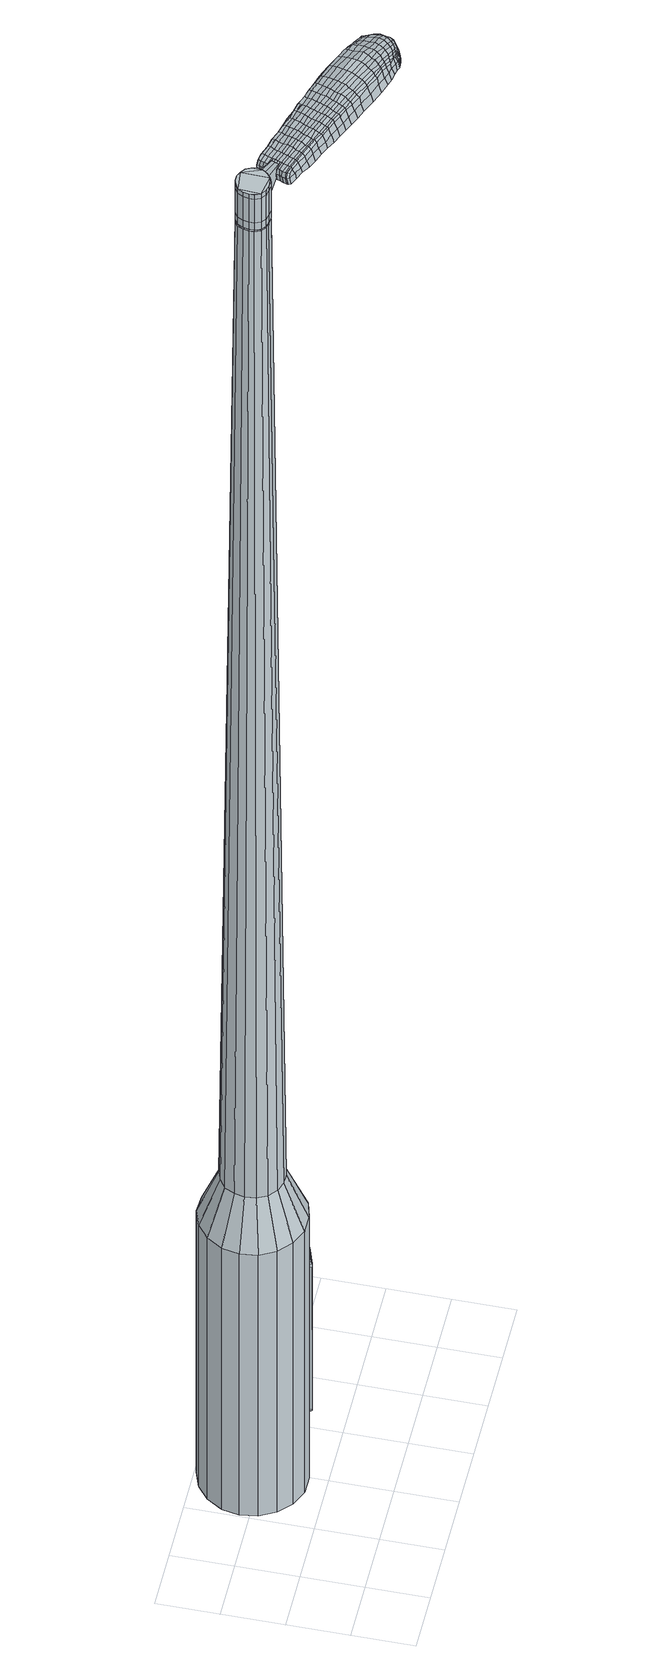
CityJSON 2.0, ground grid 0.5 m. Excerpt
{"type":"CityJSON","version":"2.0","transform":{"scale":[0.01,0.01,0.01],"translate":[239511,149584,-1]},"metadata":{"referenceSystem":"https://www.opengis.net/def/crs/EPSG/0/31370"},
"CityObjects":{
"object1":{"type":"GenericCityObject","attributes":{"cluster":903,"mean_distance_to_centroid":0.296,"new_centroid_x":239511.92,"new_centroid_y":149585.06,"mean_distance_to_camera":9.43,"H1":3.3,"H2":3.12,"Z_final":113.86,"cluster2":-1,"proj_x":239509.72,"proj_y":149590.56,"id_line":43032,"bearing_l":248.19,"distance":5.93,"orientation":"left","G_obj":338.19},"geometry":[{"type":"MultiSurface","lod":"2","boundaries":[[[0,1,2,3]],[[1,4,5,2]],[[4,6,7,5]],[[6,8,9,7]],[[8,10,11,9]],[[10,12,13,11]],[[12,14,15,13]],[[14,16,17,15]],[[16,18,19,17]],[[18,20,21,19]],[[20,22,23,21]],[[22,24,25,23]],[[24,26,27,25]],[[26,28,29,27]],[[28,30,31,29]],[[30,32,33,31]],[[32,34,35,33]],[[34,0,3,35]],[[36,37,38,39]],[[38,40,41,42]],[[41,43,42]],[[42,44,45,46]],[[45,47,46]],[[46,48,49,50]],[[49,51,50]],[[42,46,50,38]],[[50,52,39,38]],[[53,36,39]],[[2,5,7,35]],[[7,9,11,15]],[[11,13,15]],[[15,17,19,23]],[[19,21,23]],[[23,25,27,31]],[[27,29,31]],[[15,23,31,7]],[[31,33,35,7]],[[3,2,35]],[[1,0,54,55]],[[0,34,56,54]],[[34,32,57,56]],[[32,30,58,57]],[[30,28,59,58]],[[28,26,60,59]],[[26,24,61,60]],[[24,22,62,61]],[[22,20,63,62]],[[20,18,64,63]],[[18,16,65,64]],[[16,14,66,65]],[[14,12,67,66]],[[12,10,68,67]],[[10,8,69,68]],[[8,6,70,69]],[[6,4,71,70]],[[4,1,55,71]],[[55,54,72,73]],[[54,56,74,72]],[[56,57,75,74]],[[57,58,76,75]],[[58,59,77,76]],[[59,60,78,77]],[[60,61,79,78]],[[61,62,80,79]],[[62,63,81,80]],[[63,64,82,81]],[[64,65,83,82]],[[65,66,84,83]],[[66,67,85,84]],[[67,68,86,85]],[[68,69,87,86]],[[69,70,88,87]],[[70,71,89,88]],[[71,55,73,89]],[[90,91,92,73]],[[93,94,91,90]],[[95,96,94,93]],[[97,98,96,95]],[[77,99,98,97]],[[100,101,99,77]],[[102,103,101,100]],[[104,105,103,102]],[[106,107,105,104]],[[108,109,107,106]],[[83,110,109,108]],[[111,112,110,83]],[[113,114,112,111]],[[115,116,114,113]],[[87,117,116,115]],[[118,119,117,87]],[[89,120,119,118]],[[73,92,120,89]],[[121,122,123,124]],[[125,121,124,126]],[[127,125,126,128]],[[129,127,128,130]],[[131,129,130,132]],[[133,131,132,134]],[[135,133,134,136]],[[137,135,136,138]],[[139,137,138,140]],[[141,139,140,142]],[[143,141,142,144]],[[145,143,144,146]],[[147,145,146,148]],[[149,147,148,150]],[[151,149,150,152]],[[153,151,152,154]],[[72,90,73]],[[72,74,93,90]],[[74,75,95,93]],[[75,76,97,95]],[[76,77,97]],[[78,100,77]],[[78,79,102,100]],[[79,80,104,102]],[[80,81,106,104]],[[81,82,108,106]],[[82,83,108]],[[84,111,83]],[[84,85,113,111]],[[85,86,115,113]],[[86,87,115]],[[88,118,87]],[[88,89,118]],[[155,92,91]],[[156,119,120]],[[156,117,119]],[[157,116,117]],[[157,158,114,116]],[[158,159,112,114]],[[159,110,112]],[[160,109,110]],[[160,161,107,109]],[[161,162,105,107]],[[162,163,103,105]],[[163,164,101,103]],[[164,99,101]],[[165,98,99]],[[165,166,96,98]],[[166,167,94,96]],[[167,155,91,94]],[[39,52,153,168]],[[92,155,169,154]],[[53,39,168,122]],[[155,167,123,169]],[[36,53,122,121]],[[167,166,124,123]],[[37,36,121,125]],[[166,165,126,124]],[[38,37,125,127]],[[165,99,128,126]],[[40,38,127,129]],[[99,164,130,128]],[[41,40,129,131]],[[164,163,132,130]],[[43,41,131,133]],[[163,162,134,132]],[[42,43,133,135]],[[162,161,136,134]],[[44,42,135,137]],[[161,160,138,136]],[[45,44,137,139]],[[160,110,140,138]],[[47,45,139,141]],[[110,159,142,140]],[[46,47,141,143]],[[159,158,144,142]],[[48,46,143,145]],[[158,157,146,144]],[[49,48,145,147]],[[157,117,148,146]],[[51,49,147,149]],[[117,156,150,148]],[[50,51,149,151]],[[156,120,152,150]],[[52,50,151,153]],[[120,92,154,152]],[[153,154,170,171]],[[154,169,172,170]],[[169,123,173,172]],[[123,122,174,173]],[[122,168,175,174]],[[168,153,171,175]],[[176,177,178,179]],[[180,176,179,181]],[[176,180,182,183]],[[177,176,183,184]],[[185,186,187,188]],[[189,185,188,190]],[[185,189,191,192]],[[186,185,192,193]],[[194,195,196,197]],[[198,194,197,199]],[[194,198,200,201]],[[195,194,201,202]],[[203,204,205,206]],[[207,203,206,208]],[[203,207,209,210]],[[204,203,210,211]],[[212,213,214,215]],[[216,212,215,217]],[[212,216,218,219]],[[213,212,219,220]],[[221,222,223,224]],[[225,221,224,226]],[[221,225,227,228]],[[222,221,228,229]],[[230,231,232,233]],[[222,230,233,223]],[[230,222,229,234]],[[231,230,234,235]],[[236,237,238,239]],[[231,236,239,232]],[[236,231,235,240]],[[237,236,240,241]],[[242,180,181,243]],[[237,242,243,238]],[[242,237,241,244]],[[180,242,244,182]],[[245,246,247,248]],[[249,245,248,250]],[[245,249,251,252]],[[246,245,252,253]],[[254,255,256,257]],[[246,254,257,247]],[[254,246,253,258]],[[255,254,258,259]],[[260,261,262,263]],[[255,260,263,256]],[[260,255,259,264]],[[261,260,264,265]],[[266,267,268,269]],[[261,266,269,262]],[[266,261,265,270]],[[267,266,270,271]],[[272,177,184,273]],[[267,272,273,268]],[[272,267,271,274]],[[177,272,274,178]],[[275,276,277,278]],[[279,275,278,280]],[[275,279,281,282]],[[276,275,282,283]],[[284,285,286,287]],[[276,284,287,277]],[[284,276,283,288]],[[285,284,288,289]],[[290,291,292,293]],[[285,290,293,286]],[[290,285,289,294]],[[291,290,294,295]],[[296,189,190,297]],[[291,296,297,292]],[[296,291,295,298]],[[189,296,298,191]],[[299,300,301,302]],[[303,299,302,304]],[[299,303,305,306]],[[300,299,306,307]],[[308,309,310,311]],[[300,308,311,301]],[[308,300,307,312]],[[309,308,312,313]],[[314,315,316,317]],[[309,314,317,310]],[[314,309,313,318]],[[315,314,318,319]],[[320,321,322,323]],[[315,320,323,316]],[[320,315,319,324]],[[321,320,324,325]],[[326,186,193,327]],[[321,326,327,322]],[[326,321,325,328]],[[186,326,328,187]],[[329,215,214,330]],[[331,329,330,332]],[[329,331,333,334]],[[215,329,334,217]],[[335,331,332,336]],[[337,335,336,338]],[[335,337,339,340]],[[331,335,340,333]],[[341,337,338,342]],[[343,341,342,344]],[[341,343,345,346]],[[337,341,346,339]],[[347,343,344,348]],[[349,347,348,350]],[[347,349,351,352]],[[343,347,352,345]],[[353,349,350,354]],[[204,353,354,205]],[[353,204,211,355]],[[349,353,355,351]],[[356,357,202,201]],[[358,356,201,200]],[[356,358,359,360]],[[357,356,360,361]],[[362,363,361,360]],[[364,362,360,359]],[[362,364,365,366]],[[363,362,366,367]],[[368,369,367,366]],[[370,368,366,365]],[[368,370,371,372]],[[369,368,372,373]],[[374,375,373,372]],[[376,374,372,371]],[[374,376,209,207]],[[375,374,207,208]],[[377,378,379,380]],[[279,377,380,281]],[[377,279,280,381]],[[378,377,381,382]],[[383,198,199,384]],[[378,383,384,379]],[[383,378,382,385]],[[198,383,385,200]],[[386,387,388,389]],[[225,386,389,227]],[[386,225,226,390]],[[387,386,390,391]],[[392,393,394,395]],[[387,392,395,388]],[[392,387,391,396]],[[393,392,396,397]],[[398,195,202,399]],[[393,398,399,394]],[[398,393,397,400]],[[195,398,400,196]],[[401,402,403,404]],[[183,401,404,184]],[[401,183,182,405]],[[402,401,405,406]],[[407,408,409,410]],[[402,407,410,403]],[[407,402,406,411]],[[408,407,411,412]],[[413,206,205,414]],[[408,413,414,409]],[[413,408,412,415]],[[206,413,415,208]],[[416,417,418,419]],[[188,416,419,190]],[[416,188,187,420]],[[417,416,420,421]],[[422,210,209,423]],[[417,422,423,418]],[[422,417,421,424]],[[210,422,424,211]],[[425,426,427,428]],[[303,425,428,305]],[[425,303,304,429]],[[426,425,429,430]],[[431,216,217,432]],[[426,431,432,427]],[[431,426,430,433]],[[216,431,433,218]],[[434,435,436,437]],[[249,434,437,251]],[[434,249,250,438]],[[435,434,438,439]],[[440,441,442,443]],[[435,440,443,436]],[[440,435,439,444]],[[441,440,444,445]],[[446,213,220,447]],[[441,446,447,442]],[[446,441,445,448]],[[213,446,448,214]],[[449,450,439,438]],[[248,449,438,250]],[[449,248,247,451]],[[450,449,451,452]],[[453,454,445,444]],[[450,453,444,439]],[[453,450,452,455]],[[454,453,455,456]],[[457,330,214,448]],[[454,457,448,445]],[[457,454,456,458]],[[330,457,458,332]],[[459,460,461,462]],[[306,459,462,307]],[[459,306,305,428]],[[460,459,428,427]],[[463,334,333,464]],[[460,463,464,461]],[[463,460,427,432]],[[334,463,432,217]],[[465,466,452,451]],[[257,465,451,247]],[[465,257,256,467]],[[466,465,467,468]],[[469,470,456,455]],[[466,469,455,452]],[[469,466,468,471]],[[470,469,471,472]],[[473,336,332,458]],[[470,473,458,456]],[[473,470,472,474]],[[336,473,474,338]],[[475,476,477,478]],[[312,475,478,313]],[[475,312,307,462]],[[476,475,462,461]],[[479,340,339,480]],[[476,479,480,477]],[[479,476,461,464]],[[340,479,464,333]],[[481,482,468,467]],[[263,481,467,256]],[[481,263,262,483]],[[482,481,483,484]],[[485,486,472,471]],[[482,485,471,468]],[[485,482,484,487]],[[486,485,487,488]],[[489,342,338,474]],[[486,489,474,472]],[[489,486,488,490]],[[342,489,490,344]],[[491,492,493,494]],[[318,491,494,319]],[[491,318,313,478]],[[492,491,478,477]],[[495,346,345,496]],[[492,495,496,493]],[[495,492,477,480]],[[346,495,480,339]],[[497,498,484,483]],[[269,497,483,262]],[[497,269,268,499]],[[498,497,499,500]],[[501,502,488,487]],[[498,501,487,484]],[[501,498,500,503]],[[502,501,503,504]],[[505,348,344,490]],[[502,505,490,488]],[[505,502,504,506]],[[348,505,506,350]],[[507,508,509,510]],[[324,507,510,325]],[[507,324,319,494]],[[508,507,494,493]],[[511,352,351,512]],[[508,511,512,509]],[[511,508,493,496]],[[352,511,496,345]],[[513,514,500,499]],[[273,513,499,268]],[[513,273,184,404]],[[514,513,404,403]],[[515,516,504,503]],[[514,515,503,500]],[[515,514,403,410]],[[516,515,410,409]],[[517,354,350,506]],[[516,517,506,504]],[[517,516,409,414]],[[354,517,414,205]],[[518,519,421,420]],[[328,518,420,187]],[[518,328,325,510]],[[519,518,510,509]],[[520,355,211,424]],[[519,520,424,421]],[[520,519,509,512]],[[355,520,512,351]],[[521,522,382,381]],[[278,521,381,280]],[[521,278,277,523]],[[522,521,523,524]],[[525,358,200,385]],[[522,525,385,382]],[[525,522,524,526]],[[358,525,526,359]],[[527,528,529,530]],[[228,527,530,229]],[[527,228,227,389]],[[528,527,389,388]],[[531,532,533,534]],[[528,531,534,529]],[[531,528,388,395]],[[532,531,395,394]],[[535,357,361,536]],[[532,535,536,533]],[[535,532,394,399]],[[357,535,399,202]],[[537,538,524,523]],[[287,537,523,277]],[[537,287,286,539]],[[538,537,539,540]],[[541,364,359,526]],[[538,541,526,524]],[[541,538,540,542]],[[364,541,542,365]],[[543,544,545,546]],[[234,543,546,235]],[[543,234,229,530]],[[544,543,530,529]],[[547,548,549,550]],[[544,547,550,545]],[[547,544,529,534]],[[548,547,534,533]],[[551,363,367,552]],[[548,551,552,549]],[[551,548,533,536]],[[363,551,536,361]],[[553,554,540,539]],[[293,553,539,286]],[[553,293,292,555]],[[554,553,555,556]],[[557,370,365,542]],[[554,557,542,540]],[[557,554,556,558]],[[370,557,558,371]],[[559,560,561,562]],[[240,559,562,241]],[[559,240,235,546]],[[560,559,546,545]],[[563,564,565,566]],[[560,563,566,561]],[[563,560,545,550]],[[564,563,550,549]],[[567,369,373,568]],[[564,567,568,565]],[[567,564,549,552]],[[369,567,552,367]],[[569,570,556,555]],[[297,569,555,292]],[[569,297,190,419]],[[570,569,419,418]],[[571,376,371,558]],[[570,571,558,556]],[[571,570,418,423]],[[376,571,423,209]],[[572,573,406,405]],[[244,572,405,182]],[[572,244,241,562]],[[573,572,562,561]],[[574,575,412,411]],[[573,574,411,406]],[[574,573,561,566]],[[575,574,566,565]],[[576,375,208,415]],[[575,576,415,412]],[[576,575,565,568]],[[375,576,568,373]],[[577,578,579,580]],[[580,579,581,582]],[[583,581,579,584]],[[584,579,578,585]],[[586,587,588,589]],[[589,588,590,591]],[[592,590,588,593]],[[593,588,587,594]],[[595,596,597,598]],[[598,597,599,600]],[[601,599,597,602]],[[602,597,596,603]],[[604,605,606,607]],[[607,606,608,609]],[[610,608,606,611]],[[611,606,605,612]],[[613,614,615,616]],[[616,615,617,618]],[[619,617,615,620]],[[620,615,614,621]],[[622,623,624,625]],[[625,624,626,627]],[[628,626,624,629]],[[629,624,623,630]],[[631,632,633,634]],[[634,633,623,622]],[[630,623,633,635]],[[635,633,632,636]],[[637,638,639,640]],[[640,639,632,631]],[[636,632,639,641]],[[641,639,638,642]],[[582,581,643,644]],[[644,643,638,637]],[[642,638,643,645]],[[645,643,581,583]],[[646,647,648,649]],[[649,648,650,651]],[[652,650,648,653]],[[653,648,647,654]],[[655,656,657,658]],[[658,657,647,646]],[[654,647,657,659]],[[659,657,656,660]],[[661,662,663,664]],[[664,663,656,655]],[[660,656,663,665]],[[665,663,662,666]],[[667,668,669,670]],[[670,669,662,661]],[[666,662,669,671]],[[671,669,668,672]],[[585,578,673,674]],[[674,673,668,667]],[[672,668,673,675]],[[675,673,578,577]],[[676,677,678,679]],[[679,678,680,681]],[[682,680,678,683]],[[683,678,677,684]],[[685,686,687,688]],[[688,687,677,676]],[[684,677,687,689]],[[689,687,686,690]],[[691,692,693,694]],[[694,693,686,685]],[[690,686,693,695]],[[695,693,692,696]],[[591,590,697,698]],[[698,697,692,691]],[[696,692,697,699]],[[699,697,590,592]],[[700,701,702,703]],[[703,702,704,705]],[[706,704,702,707]],[[707,702,701,708]],[[709,710,711,712]],[[712,711,701,700]],[[708,701,711,713]],[[713,711,710,714]],[[715,716,717,718]],[[718,717,710,709]],[[714,710,717,719]],[[719,717,716,720]],[[721,722,723,724]],[[724,723,716,715]],[[720,716,723,725]],[[725,723,722,726]],[[594,587,727,728]],[[728,727,722,721]],[[726,722,727,729]],[[729,727,587,586]],[[613,616,730,731]],[[731,730,732,733]],[[734,732,730,735]],[[735,730,616,618]],[[733,732,736,737]],[[737,736,738,739]],[[740,738,736,741]],[[741,736,732,734]],[[739,738,742,743]],[[743,742,744,745]],[[746,744,742,747]],[[747,742,738,740]],[[745,744,748,749]],[[749,748,750,751]],[[752,750,748,753]],[[753,748,744,746]],[[751,750,754,755]],[[755,754,605,604]],[[612,605,754,756]],[[756,754,750,752]],[[603,757,758,602]],[[602,758,759,601]],[[760,759,758,761]],[[761,758,757,762]],[[762,763,764,761]],[[761,764,765,760]],[[766,765,764,767]],[[767,764,763,768]],[[768,769,770,767]],[[767,770,771,766]],[[772,771,770,773]],[[773,770,769,774]],[[774,775,776,773]],[[773,776,777,772]],[[610,777,776,608]],[[608,776,775,609]],[[778,779,780,781]],[[781,780,680,682]],[[681,680,780,782]],[[782,780,779,783]],[[600,599,784,785]],[[785,784,779,778]],[[783,779,784,786]],[[786,784,599,601]],[[787,788,789,790]],[[790,789,626,628]],[[627,626,789,791]],[[791,789,788,792]],[[793,794,795,796]],[[796,795,788,787]],[[792,788,795,797]],[[797,795,794,798]],[[603,596,799,800]],[[800,799,794,793]],[[798,794,799,801]],[[801,799,596,595]],[[802,803,804,805]],[[805,804,584,585]],[[583,584,804,806]],[[806,804,803,807]],[[808,809,810,811]],[[811,810,803,802]],[[807,803,810,812]],[[812,810,809,813]],[[604,607,814,815]],[[815,814,809,808]],[[813,809,814,816]],[[816,814,607,609]],[[817,818,819,820]],[[820,819,589,591]],[[586,589,819,821]],[[821,819,818,822]],[[610,611,823,824]],[[824,823,818,817]],[[822,818,823,825]],[[825,823,611,612]],[[826,827,828,829]],[[829,828,704,706]],[[705,704,828,830]],[[830,828,827,831]],[[618,617,832,833]],[[833,832,827,826]],[[831,827,832,834]],[[834,832,617,619]],[[835,836,837,838]],[[838,837,650,652]],[[651,650,837,839]],[[839,837,836,840]],[[841,842,843,844]],[[844,843,836,835]],[[840,836,843,845]],[[845,843,842,846]],[[621,614,847,848]],[[848,847,842,841]],[[846,842,847,849]],[[849,847,614,613]],[[840,850,839]],[[839,850,649,651]],[[646,649,850,851]],[[851,850,852]],[[846,853,854,845]],[[845,854,850,840]],[[852,850,854,855]],[[855,854,853,856]],[[613,731,857,849]],[[849,857,853,846]],[[856,853,857,858]],[[858,857,731,733]],[[859,860,861,862]],[[862,861,707,708]],[[706,707,861,829]],[[829,861,860,826]],[[734,735,863,864]],[[864,863,860,859]],[[826,860,863,833]],[[833,863,735,618]],[[852,865,851]],[[851,865,658,646]],[[655,658,865,866]],[[856,867,868,855]],[[855,868,865,852]],[[866,865,868,869]],[[869,868,867,870]],[[733,737,871,858]],[[858,871,867,856]],[[870,867,871,872]],[[872,871,737,739]],[[873,874,875,876]],[[876,875,713,714]],[[708,713,875,862]],[[862,875,874,859]],[[740,741,877,878]],[[878,877,874,873]],[[859,874,877,864]],[[864,877,741,734]],[[879,880,866]],[[866,880,664,655]],[[661,664,880,881]],[[881,880,879,882]],[[870,883,884,869]],[[869,884,879,866]],[[882,879,884,885]],[[885,884,883,886]],[[739,743,887,872]],[[872,887,883,870]],[[886,883,887,888]],[[888,887,743,745]],[[889,890,891,892]],[[892,891,719,720]],[[714,719,891,876]],[[876,891,890,873]],[[746,747,893,894]],[[894,893,890,889]],[[873,890,893,878]],[[878,893,747,740]],[[882,895,896,881]],[[881,896,670,661]],[[667,670,896,897]],[[897,896,895,898]],[[886,899,900,885]],[[885,900,895,882]],[[898,895,900,901]],[[901,900,899,902]],[[745,749,903,888]],[[888,903,899,886]],[[902,899,903,904]],[[904,903,749,751]],[[905,906,907,908]],[[908,907,725,726]],[[720,725,907,892]],[[892,907,906,889]],[[752,753,909,910]],[[910,909,906,905]],[[889,906,909,894]],[[894,909,753,746]],[[898,911,912,897]],[[897,912,674,667]],[[585,674,912,805]],[[805,912,911,802]],[[902,913,914,901]],[[901,914,911,898]],[[802,911,914,811]],[[811,914,913,808]],[[751,755,915,904]],[[904,915,913,902]],[[808,913,915,815]],[[815,915,755,604]],[[822,916,917,821]],[[821,917,729,586]],[[726,729,917,908]],[[908,917,916,905]],[[612,756,918,825]],[[825,918,916,822]],[[905,916,918,910]],[[910,918,756,752]],[[783,919,920,782]],[[782,920,679,681]],[[676,679,920,921]],[[921,920,919,922]],[[601,759,923,786]],[[786,923,919,783]],[[922,919,923,924]],[[924,923,759,760]],[[925,926,927,928]],[[928,927,629,630]],[[628,629,927,790]],[[790,927,926,787]],[[929,930,931,932]],[[932,931,926,925]],[[787,926,931,796]],[[796,931,930,793]],[[762,757,933,934]],[[934,933,930,929]],[[793,930,933,800]],[[800,933,757,603]],[[922,935,936,921]],[[921,936,688,676]],[[685,688,936,937]],[[937,936,935,938]],[[760,765,939,924]],[[924,939,935,922]],[[938,935,939,940]],[[940,939,765,766]],[[941,942,943,944]],[[944,943,635,636]],[[630,635,943,928]],[[928,943,942,925]],[[945,946,947,948]],[[948,947,942,941]],[[925,942,947,932]],[[932,947,946,929]],[[768,763,949,950]],[[950,949,946,945]],[[929,946,949,934]],[[934,949,763,762]],[[938,951,952,937]],[[937,952,694,685]],[[691,694,952,953]],[[953,952,951,954]],[[766,771,955,940]],[[940,955,951,938]],[[954,951,955,956]],[[956,955,771,772]],[[957,958,959,960]],[[960,959,641,642]],[[636,641,959,944]],[[944,959,958,941]],[[961,962,963,964]],[[964,963,958,957]],[[941,958,963,948]],[[948,963,962,945]],[[774,769,965,966]],[[966,965,962,961]],[[945,962,965,950]],[[950,965,769,768]],[[954,967,968,953]],[[953,968,698,691]],[[591,698,968,820]],[[820,968,967,817]],[[772,777,969,956]],[[956,969,967,954]],[[817,967,969,824]],[[824,969,777,610]],[[807,970,971,806]],[[806,971,645,583]],[[642,645,971,960]],[[960,971,970,957]],[[813,972,973,812]],[[812,973,970,807]],[[957,970,973,964]],[[964,973,972,961]],[[609,775,974,816]],[[816,974,972,813]],[[961,972,974,966]],[[966,974,775,774]],[[577,580,179,178]],[[580,582,181,179]],[[592,593,192,191]],[[593,594,193,192]],[[595,598,197,196]],[[598,600,199,197]],[[619,620,219,218]],[[620,621,220,219]],[[622,625,224,223]],[[625,627,226,224]],[[631,634,233,232]],[[634,622,223,233]],[[637,640,239,238]],[[640,631,232,239]],[[582,644,243,181]],[[644,637,238,243]],[[652,653,252,251]],[[653,654,253,252]],[[654,659,258,253]],[[659,660,259,258]],[[660,665,264,259]],[[665,666,265,264]],[[666,671,270,265]],[[671,672,271,270]],[[672,675,274,271]],[[675,577,178,274]],[[682,683,282,281]],[[683,684,283,282]],[[684,689,288,283]],[[689,690,289,288]],[[690,695,294,289]],[[695,696,295,294]],[[696,699,298,295]],[[699,592,191,298]],[[700,703,302,301]],[[703,705,304,302]],[[709,712,311,310]],[[712,700,301,311]],[[715,718,317,316]],[[718,709,310,317]],[[721,724,323,322]],[[724,715,316,323]],[[594,728,327,193]],[[728,721,322,327]],[[778,781,380,379]],[[781,682,281,380]],[[600,785,384,199]],[[785,778,379,384]],[[627,791,390,226]],[[791,792,391,390]],[[792,797,396,391]],[[797,798,397,396]],[[798,801,400,397]],[[801,595,196,400]],[[705,830,429,304]],[[830,831,430,429]],[[831,834,433,430]],[[834,619,218,433]],[[835,838,437,436]],[[838,652,251,437]],[[841,844,443,442]],[[844,835,436,443]],[[621,848,447,220]],[[848,841,442,447]],[[975,976,977,978]],[[979,980,978,977]],[[981,982,983,984]],[[985,986,987,988]],[[976,989,990,977]],[[991,979,977,990]],[[992,981,984,993]],[[994,995,986,985]],[[989,996,997,990]],[[997,998,991,990]],[[999,992,993,1000]],[[1001,995,994,1002]],[[996,1003,1004,997]],[[1004,1005,998,997]],[[1006,999,1000,1007]],[[1008,1001,1002,1009]],[[1010,1011,1012,1013]],[[1014,1015,1011,1010]],[[1014,1016,1017,1015]],[[1016,1018,1019,1017]],[[1020,1021,1022,1023]],[[1024,1025,1021,1020]],[[1026,1027,1025,1024]],[[1028,1029,1027,1026]],[[1023,1012,1011,1020]],[[1020,1011,1015,1024]],[[1015,1017,1026,1024]],[[1017,1019,1028,1026]],[[984,983,980,979]],[[993,984,979,991]],[[998,1000,993,991]],[[1005,1007,1000,998]],[[985,988,982,981]],[[994,985,981,992]],[[1002,994,992,999]],[[1009,1002,999,1006]],[[986,1010,1013,987]],[[995,1014,1010,986]],[[1016,1014,995,1001]],[[1018,1016,1001,1008]],[[1030,1031,1032,1033]],[[1032,1034,1035,1036]],[[1032,1036,1037,1038]],[[1032,1038,1033]],[[1039,1030,1033,1040]],[[1041,1040,1033,1042]],[[1043,1042,1033]],[[1044,1032,1031,1045]],[[1046,1044,1045,1047]],[[1048,1046,1047,1049]],[[1050,1048,1049,1051]],[[1052,1050,1051,1053]],[[1053,1054,1055,1056]],[[1053,1056,1057,1058]],[[1053,1058,1059,1060]],[[1059,1061,1062,1063]],[[1059,1063,1064,1065]],[[1059,1065,1060]],[[1053,1060,1052]],[[1066,1067,1031,1030]],[[1068,1069,1034,1032]],[[1070,1071,1043,1033]],[[1067,1072,1045,1031]],[[1073,1068,1032,1044]],[[1072,1074,1047,1045]],[[1075,1073,1044,1046]],[[1074,1076,1049,1047]],[[1077,1075,1046,1048]],[[1076,1078,1051,1049]],[[1079,1077,1048,1050]],[[1078,1080,1053,1051]],[[1081,1079,1050,1052]],[[1080,1082,1054,1053]],[[1083,1084,1061,1059]],[[1085,1081,1052,1060]],[[1055,1054,1082,1086]],[[1056,1055,1086,1087]],[[1057,1056,1087,1088]],[[1058,1057,1088,1089]],[[1059,1058,1089,1083]],[[1090,1066,1030,1039]],[[1091,1090,1039,1040]],[[1092,1091,1040,1041]],[[1093,1092,1041,1042]],[[1071,1093,1042,1043]],[[1035,1034,1069,1094]],[[1062,1061,1084,1095]],[[1036,1035,1094,1096]],[[1037,1036,1096,1097]],[[1038,1037,1097,1098]],[[1033,1038,1098,1070]],[[1063,1062,1095,1099]],[[1064,1063,1099,1100]],[[1065,1064,1100,1101]],[[1060,1065,1101,1085]]]}]}
},
"vertices":[
[133,91,384],[126,79,384],[126,79,96],[133,91,96],[114,69,384],[114,69,96],[100,65,384],[100,65,96],[85,65,384],[85,65,96],[72,71,384],[72,71,96],[61,81,384],[61,81,96],[54,94,384],[54,94,96],[52,108,384],[52,108,96],[55,122,384],[55,122,96],[63,135,384],[63,135,96],[74,144,384],[74,144,96],[88,149,384],[88,149,96],[103,148,384],[103,148,96],[116,143,384],[116,143,96],[127,133,384],[127,133,96],[134,120,384],[134,120,96],[136,105,384],[136,105,96],[107,111,1524],[105,115,1524],[101,118,1524],[107,102,1524],[97,120,1524],[92,120,1524],[84,116,1524],[88,119,1524],[82,112,1524],[81,107,1524],[83,98,1524],[81,103,1524],[87,95,1524],[91,94,1524],[100,95,1524],[96,93,1524],[104,98,1524],[108,106,1524],[117,97,429],[113,90,429],[119,106,429],[118,115,429],[114,122,429],[107,128,429],[99,131,429],[90,132,429],[82,129,429],[75,124,429],[71,116,429],[69,108,429],[70,99,429],[74,91,429],[81,85,429],[89,82,429],[98,82,429],[106,85,429],[107,102,1483],[104,98,1483],[108,106,1483],[107,111,1483],[105,115,1483],[101,118,1483],[97,120,1483],[92,120,1483],[88,119,1483],[84,116,1483],[82,112,1483],[81,107,1483],[81,103,1483],[83,98,1483],[87,95,1483],[91,94,1483],[96,93,1483],[100,95,1483],[106,102,1483],[106,102,1485],[104,98,1485],[107,106,1483],[107,106,1485],[106,111,1483],[106,111,1485],[104,115,1483],[104,115,1485],[101,118,1485],[97,119,1483],[97,119,1485],[92,119,1483],[92,119,1485],[88,118,1483],[88,118,1485],[84,115,1483],[84,115,1485],[82,111,1483],[82,111,1485],[81,107,1485],[82,103,1483],[82,103,1485],[84,99,1483],[84,99,1485],[87,96,1483],[87,96,1485],[91,94,1485],[96,94,1483],[96,94,1485],[100,95,1485],[107,111,1519],[108,106,1519],[108,106,1493],[107,111,1493],[105,115,1519],[105,115,1493],[101,118,1519],[101,118,1493],[97,120,1519],[97,120,1493],[92,120,1519],[92,120,1493],[88,119,1519],[88,119,1493],[84,116,1519],[84,116,1493],[82,112,1519],[82,112,1493],[81,107,1519],[81,107,1493],[81,103,1519],[81,103,1493],[83,98,1519],[83,98,1493],[87,95,1519],[87,95,1493],[91,94,1519],[91,94,1493],[96,93,1519],[96,93,1493],[100,95,1519],[100,95,1493],[104,98,1519],[104,98,1493],[107,102,1485],[96,93,1485],[87,95,1485],[83,98,1485],[81,103,1485],[82,112,1485],[84,116,1485],[88,119,1485],[92,120,1485],[97,120,1485],[105,115,1485],[107,111,1485],[108,106,1485],[107,102,1519],[107,102,1493],[123,92,1513],[123,92,1518],[124,95,1513],[125,98,1513],[125,98,1518],[124,95,1518],[185,49,1519],[179,52,1518],[180,50,1509],[186,47,1510],[193,46,1519],[194,44,1510],[193,47,1526],[185,51,1525],[179,54,1525],[200,85,1519],[193,87,1518],[192,86,1525],[198,84,1525],[208,82,1519],[207,81,1526],[210,83,1510],[202,86,1510],[195,88,1509],[262,41,1519],[260,38,1519],[261,37,1513],[262,41,1513],[262,45,1519],[263,45,1513],[261,46,1524],[260,42,1524],[259,38,1524],[193,69,1530],[186,71,1529],[185,68,1529],[191,66,1530],[201,65,1531],[200,62,1531],[203,69,1530],[194,72,1530],[187,75,1529],[118,98,1512],[117,96,1512],[118,96,1517],[119,98,1517],[119,101,1512],[120,101,1517],[120,101,1506],[119,98,1506],[118,96,1506],[241,28,1519],[238,29,1519],[238,28,1512],[241,27,1512],[243,28,1518],[244,27,1512],[243,29,1522],[241,30,1523],[238,31,1524],[233,31,1519],[228,32,1519],[228,30,1512],[234,29,1512],[233,32,1524],[228,34,1525],[222,34,1519],[215,37,1519],[215,35,1511],[223,32,1511],[222,36,1526],[215,38,1526],[204,41,1519],[205,39,1510],[204,43,1526],[119,80,1513],[125,77,1513],[125,79,1518],[118,82,1517],[114,83,1512],[115,83,1516],[114,82,1506],[119,79,1507],[126,76,1507],[132,74,1514],[139,71,1515],[139,72,1520],[132,75,1519],[133,72,1507],[139,69,1507],[146,68,1515],[152,64,1516],[152,66,1522],[145,69,1521],[146,66,1508],[153,63,1508],[159,61,1517],[166,58,1517],[165,60,1524],[159,63,1523],[160,59,1508],[166,56,1509],[172,55,1518],[172,57,1524],[173,53,1509],[255,61,1519],[252,63,1519],[251,62,1524],[254,60,1523],[257,60,1518],[256,59,1522],[258,61,1512],[256,62,1512],[253,64,1512],[248,65,1519],[243,68,1519],[242,67,1525],[247,64,1524],[249,66,1512],[244,69,1512],[237,70,1519],[230,73,1519],[229,72,1526],[236,69,1526],[239,71,1511],[231,74,1511],[219,78,1519],[218,77,1526],[221,78,1510],[130,108,1513],[137,106,1513],[138,107,1507],[131,109,1507],[124,110,1512],[126,111,1506],[125,109,1516],[129,108,1517],[136,105,1518],[144,104,1514],[151,101,1515],[153,102,1507],[146,104,1507],[143,103,1519],[150,100,1520],[158,99,1515],[166,97,1516],[167,97,1508],[160,100,1508],[157,98,1521],[164,96,1522],[173,94,1517],[180,92,1517],[181,93,1509],[174,95,1508],[171,93,1523],[178,91,1524],[186,90,1518],[188,90,1509],[185,88,1524],[124,96,1519],[123,94,1519],[131,93,1520],[130,91,1520],[132,96,1520],[125,99,1519],[138,90,1522],[137,88,1522],[145,88,1523],[144,85,1523],[146,91,1523],[139,93,1521],[152,85,1524],[150,82,1524],[158,82,1525],[157,80,1525],[160,85,1525],[153,88,1524],[165,80,1526],[164,77,1526],[172,77,1527],[171,74,1527],[173,80,1527],[167,83,1526],[179,74,1528],[178,71,1528],[180,77,1528],[257,43,1527],[256,40,1527],[258,47,1526],[254,49,1527],[253,45,1528],[252,41,1528],[247,47,1529],[246,44,1529],[248,51,1528],[241,54,1530],[240,50,1530],[239,46,1530],[234,53,1531],[232,49,1531],[235,56,1530],[226,60,1531],[225,56,1531],[224,52,1531],[213,61,1531],[212,57,1531],[214,64,1531],[259,58,1518],[260,55,1519],[261,56,1513],[260,59,1513],[257,58,1523],[258,55,1523],[261,51,1519],[262,51,1513],[260,51,1524],[246,28,1518],[248,29,1518],[247,30,1523],[245,29,1523],[246,27,1513],[249,28,1513],[252,30,1519],[255,32,1519],[254,33,1524],[251,31,1523],[252,29,1513],[256,32,1513],[258,35,1519],[257,35,1524],[259,34,1513],[185,52,1528],[186,54,1528],[180,57,1528],[179,55,1527],[193,49,1528],[194,51,1529],[188,57,1529],[189,60,1530],[182,62,1529],[181,60,1528],[196,53,1529],[197,56,1530],[190,63,1530],[183,65,1529],[199,59,1531],[198,82,1528],[197,80,1529],[205,77,1529],[206,79,1528],[191,85,1527],[190,83,1528],[196,76,1529],[204,73,1530],[189,79,1528],[122,110,1512],[122,108,1512],[122,107,1517],[123,109,1517],[123,110,1506],[123,108,1506],[120,105,1512],[121,104,1517],[121,105,1506],[112,85,1512],[113,86,1512],[113,85,1506],[113,84,1506],[114,85,1517],[114,86,1517],[114,89,1512],[115,91,1512],[115,90,1506],[114,88,1506],[115,89,1517],[116,91,1517],[116,94,1512],[116,93,1506],[117,93,1517],[119,83,1519],[119,84,1519],[125,80,1520],[126,81,1520],[120,86,1519],[121,89,1519],[127,83,1520],[128,86,1520],[122,91,1519],[129,88,1520],[128,107,1519],[127,105,1519],[135,102,1520],[135,104,1520],[126,102,1519],[133,99,1520],[132,77,1521],[133,78,1521],[139,74,1522],[140,75,1522],[134,80,1521],[135,83,1521],[140,77,1522],[142,80,1523],[136,85,1522],[143,83,1523],[142,102,1521],[142,100,1521],[149,97,1522],[149,99,1522],[140,97,1521],[147,94,1522],[146,71,1523],[146,72,1523],[152,67,1524],[153,69,1524],[147,74,1523],[148,77,1524],[154,72,1525],[155,74,1525],[149,80,1524],[156,77,1525],[156,97,1523],[156,95,1523],[163,92,1524],[163,94,1524],[154,92,1524],[161,89,1525],[159,64,1525],[160,66,1525],[166,61,1526],[167,63,1526],[161,69,1526],[162,71,1526],[168,66,1527],[169,68,1527],[163,74,1526],[170,71,1527],[170,92,1525],[170,90,1525],[176,87,1526],[177,90,1526],[168,86,1526],[175,84,1527],[172,58,1527],[173,60,1527],[174,63,1527],[175,65,1528],[177,68,1528],[184,87,1527],[183,85,1527],[182,81,1528],[255,59,1525],[256,56,1525],[252,60,1526],[253,58,1526],[257,52,1526],[253,54,1527],[243,30,1525],[245,31,1525],[241,32,1526],[239,31,1525],[248,32,1525],[251,34,1526],[247,35,1527],[244,33,1526],[254,36,1526],[250,38,1527],[247,63,1526],[248,60,1527],[241,65,1527],[242,63,1528],[248,56,1528],[242,59,1529],[234,33,1526],[236,34,1527],[230,36,1528],[229,35,1527],[239,35,1527],[242,38,1528],[235,40,1529],[233,38,1528],[244,40,1528],[237,43,1530],[236,68,1528],[236,65,1529],[228,71,1528],[228,68,1529],[235,61,1529],[227,64,1530],[223,37,1528],[224,38,1528],[217,41,1529],[215,40,1528],[226,40,1529],[229,43,1530],[220,46,1530],[218,43,1530],[230,46,1530],[222,49,1531],[217,75,1529],[217,73,1529],[216,69,1530],[204,44,1528],[206,46,1529],[207,48,1530],[209,51,1530],[210,54,1531],[180,52,1509],[180,54,1518],[186,51,1518],[187,49,1509],[194,47,1519],[195,46,1510],[194,49,1525],[186,53,1525],[180,56,1525],[191,84,1525],[193,85,1518],[199,83,1518],[198,82,1525],[207,80,1519],[206,79,1525],[209,81,1510],[201,84,1509],[194,86,1509],[259,39,1513],[258,39,1519],[259,42,1519],[260,42,1513],[260,46,1519],[261,45,1513],[258,46,1524],[258,42,1524],[257,39,1524],[185,68,1528],[186,71,1528],[193,68,1529],[192,66,1529],[201,65,1529],[200,62,1529],[203,69,1529],[194,72,1529],[188,74,1528],[120,95,1516],[119,95,1512],[120,98,1512],[121,97,1516],[121,100,1512],[122,100,1516],[122,100,1506],[121,97,1506],[120,95,1506],[239,29,1512],[238,31,1519],[241,30,1518],[241,29,1512],[243,30,1518],[244,29,1512],[243,31,1522],[241,32,1523],[238,32,1523],[229,32,1512],[228,34,1519],[234,32,1519],[234,31,1512],[234,34,1524],[228,36,1525],[216,37,1511],[215,39,1519],[223,36,1519],[223,34,1511],[223,37,1525],[215,40,1526],[205,43,1519],[206,41,1510],[205,45,1526],[126,80,1518],[126,79,1513],[120,82,1513],[119,83,1517],[115,85,1512],[116,85,1515],[115,83,1506],[120,81,1506],[127,78,1507],[140,74,1520],[140,72,1514],[133,76,1514],[133,77,1519],[134,74,1507],[140,71,1507],[153,68,1522],[153,66,1516],[147,69,1515],[146,71,1521],[147,68,1508],[154,64,1508],[166,62,1523],[167,60,1517],[160,63,1516],[160,65,1522],[161,61,1508],[167,58,1508],[173,57,1517],[173,59,1524],[174,55,1509],[250,60,1523],[251,61,1519],[254,60,1518],[253,59,1523],[255,58,1518],[255,58,1522],[257,59,1512],[255,61,1512],[252,62,1512],[241,65,1525],[242,66,1519],[247,63,1519],[246,62,1524],[248,64,1512],[243,67,1512],[228,70,1526],[229,71,1519],[236,68,1519],[235,67,1525],[238,69,1511],[231,72,1511],[218,76,1519],[217,75,1526],[220,77,1510],[138,105,1507],[137,104,1513],[129,107,1513],[131,107,1506],[125,108,1512],[126,109,1506],[125,107,1515],[129,106,1517],[136,103,1518],[152,100,1507],[151,99,1514],[144,102,1514],[145,103,1507],[143,101,1519],[150,99,1520],[167,96,1508],[165,95,1516],[158,97,1515],[159,98,1508],[157,96,1521],[164,94,1522],[181,91,1508],[179,90,1517],[172,92,1516],[174,93,1508],[171,91,1522],[178,89,1523],[186,88,1517],[188,89,1509],[184,87,1524],[125,96,1518],[124,93,1518],[131,93,1519],[130,91,1519],[132,96,1519],[126,98,1518],[138,90,1520],[137,88,1520],[145,87,1521],[144,85,1521],[146,90,1521],[139,93,1520],[152,85,1523],[151,82,1523],[159,82,1524],[158,79,1524],[160,85,1524],[153,88,1523],[166,79,1525],[165,77,1525],[173,77,1526],[172,74,1526],[174,80,1526],[167,82,1525],[179,74,1527],[178,71,1527],[181,77,1527],[255,40,1526],[256,43,1526],[256,47,1525],[253,48,1526],[252,45,1526],[251,42,1526],[245,44,1528],[247,47,1528],[247,51,1527],[241,54,1528],[240,50,1529],[239,47,1529],[232,49,1530],[233,52,1530],[234,56,1529],[226,59,1530],[225,56,1530],[224,53,1530],[212,57,1530],[213,60,1530],[214,64,1530],[259,55,1513],[258,55,1518],[257,57,1518],[258,58,1512],[255,57,1523],[256,55,1523],[259,50,1519],[260,50,1513],[258,50,1523],[247,32,1523],[248,31,1518],[245,30,1518],[244,31,1523],[245,29,1512],[248,30,1512],[253,35,1523],[254,34,1519],[251,32,1519],[250,33,1523],[251,31,1513],[254,33,1513],[256,36,1519],[255,37,1524],[257,36,1513],[180,57,1527],[187,55,1527],[186,54,1527],[180,56,1526],[194,50,1527],[195,51,1528],[183,63,1528],[189,60,1528],[188,57,1528],[181,60,1527],[196,54,1528],[198,56,1529],[191,63,1529],[184,65,1528],[199,59,1529],[205,76,1528],[197,80,1527],[197,81,1527],[206,78,1527],[191,83,1526],[190,82,1527],[196,76,1528],[204,73,1528],[189,78,1527],[124,106,1516],[124,107,1512],[124,108,1512],[124,107,1516],[125,108,1506],[125,107,1506],[122,104,1512],[123,103,1516],[123,104,1506],[115,85,1506],[115,86,1512],[114,85,1512],[115,84,1506],[115,85,1516],[116,86,1516],[117,89,1506],[117,90,1512],[116,88,1512],[116,87,1506],[117,88,1516],[118,90,1516],[118,93,1512],[119,92,1506],[119,93,1516],[120,84,1518],[126,81,1519],[127,81,1519],[122,89,1518],[121,86,1518],[127,83,1519],[128,86,1519],[123,91,1518],[129,88,1519],[135,102,1519],[128,104,1518],[129,105,1518],[135,103,1519],[127,101,1518],[134,99,1519],[133,78,1520],[140,75,1521],[135,83,1520],[134,80,1520],[141,77,1521],[142,80,1521],[136,85,1520],[143,82,1521],[149,97,1521],[142,99,1520],[142,100,1520],[149,98,1521],[141,96,1520],[148,94,1521],[147,72,1522],[147,71,1522],[153,68,1523],[154,69,1523],[149,77,1522],[148,75,1522],[155,72,1523],[156,74,1524],[150,80,1523],[157,77,1524],[163,92,1523],[156,94,1522],[156,96,1522],[163,93,1523],[155,91,1522],[162,89,1523],[160,66,1524],[160,65,1524],[167,62,1525],[167,63,1525],[163,71,1525],[161,69,1524],[168,66,1525],[169,68,1526],[164,74,1525],[170,71,1526],[177,87,1525],[170,89,1524],[170,91,1524],[177,88,1525],[169,86,1524],[175,83,1525],[174,60,1526],[173,59,1526],[176,66,1527],[175,63,1526],[177,68,1527],[184,84,1526],[184,86,1526],[182,81,1526],[255,56,1524],[254,58,1524],[251,59,1525],[252,57,1525],[256,51,1525],[253,53,1525],[241,33,1525],[245,32,1524],[242,32,1524],[239,33,1525],[247,36,1526],[250,35,1525],[247,34,1524],[244,35,1525],[253,38,1525],[249,39,1526],[247,60,1526],[246,61,1526],[241,64,1526],[241,62,1527],[247,55,1526],[241,58,1527],[230,37,1527],[236,35,1526],[234,34,1526],[229,36,1526],[235,41,1528],[241,38,1527],[239,36,1526],[233,39,1527],[243,41,1527],[237,44,1528],[235,65,1527],[235,67,1527],[228,70,1527],[228,68,1528],[235,61,1528],[227,64,1529],[217,42,1528],[224,39,1527],[223,38,1527],[216,41,1527],[220,47,1529],[228,43,1529],[226,41,1528],[219,44,1528],[230,46,1529],[222,50,1530],[216,72,1528],[217,74,1528],[216,68,1529],[206,47,1528],[205,46,1528],[209,51,1529],[207,49,1529],[211,54,1530],[115,83,1508],[118,90,1508],[147,77,1509],[144,69,1509],[167,68,1510],[164,60,1510],[204,53,1512],[200,44,1512],[183,51,1511],[187,59,1511],[220,46,1513],[233,41,1514],[230,33,1514],[217,37,1513],[120,96,1508],[150,84,1509],[170,76,1510],[207,61,1512],[190,68,1511],[224,54,1513],[236,49,1514],[123,102,1508],[153,91,1509],[173,84,1510],[210,70,1512],[194,77,1511],[240,58,1514],[227,63,1513],[125,109,1508],[156,99,1509],[177,92,1510],[214,78,1512],[197,85,1511],[243,66,1514],[231,72,1513],[246,37,1514],[250,36,1514],[248,30,1514],[242,29,1514],[249,44,1514],[253,43,1514],[252,52,1514],[256,49,1514],[255,60,1514],[258,56,1514],[256,37,1515],[260,39,1515],[260,38,1515],[254,33,1515],[258,41,1515],[260,40,1515],[259,45,1515],[261,41,1515],[261,49,1515],[261,42,1515],[126,136,334],[129,133,334],[129,133,165],[118,143,171],[126,136,165],[123,138,165],[121,140,166],[120,142,167],[119,142,169],[123,138,334],[121,140,333],[120,142,332],[119,142,331],[118,143,328],[136,120,165],[136,120,334],[138,105,165],[138,105,334],[135,90,165],[135,90,334],[127,78,165],[127,78,334],[115,68,165],[115,68,334],[111,67,334],[108,66,334],[105,65,333],[103,64,332],[102,63,331],[101,63,328],[111,67,165],[101,63,171],[102,63,169],[103,64,167],[105,65,166],[108,66,165],[124,134,334],[127,131,334],[127,131,165],[124,134,165],[117,140,171],[117,140,328],[133,119,334],[133,119,165],[135,105,334],[135,105,165],[132,91,334],[132,91,165],[125,79,334],[125,79,165],[114,71,334],[114,71,165],[110,69,334],[101,66,328],[101,66,171],[110,69,165],[107,68,334],[104,67,333],[102,67,332],[101,66,331],[121,136,334],[119,138,333],[118,139,332],[117,140,331],[121,136,165],[101,66,169],[119,138,166],[118,139,167],[117,140,169],[102,67,167],[104,67,166],[107,68,165]
]}
